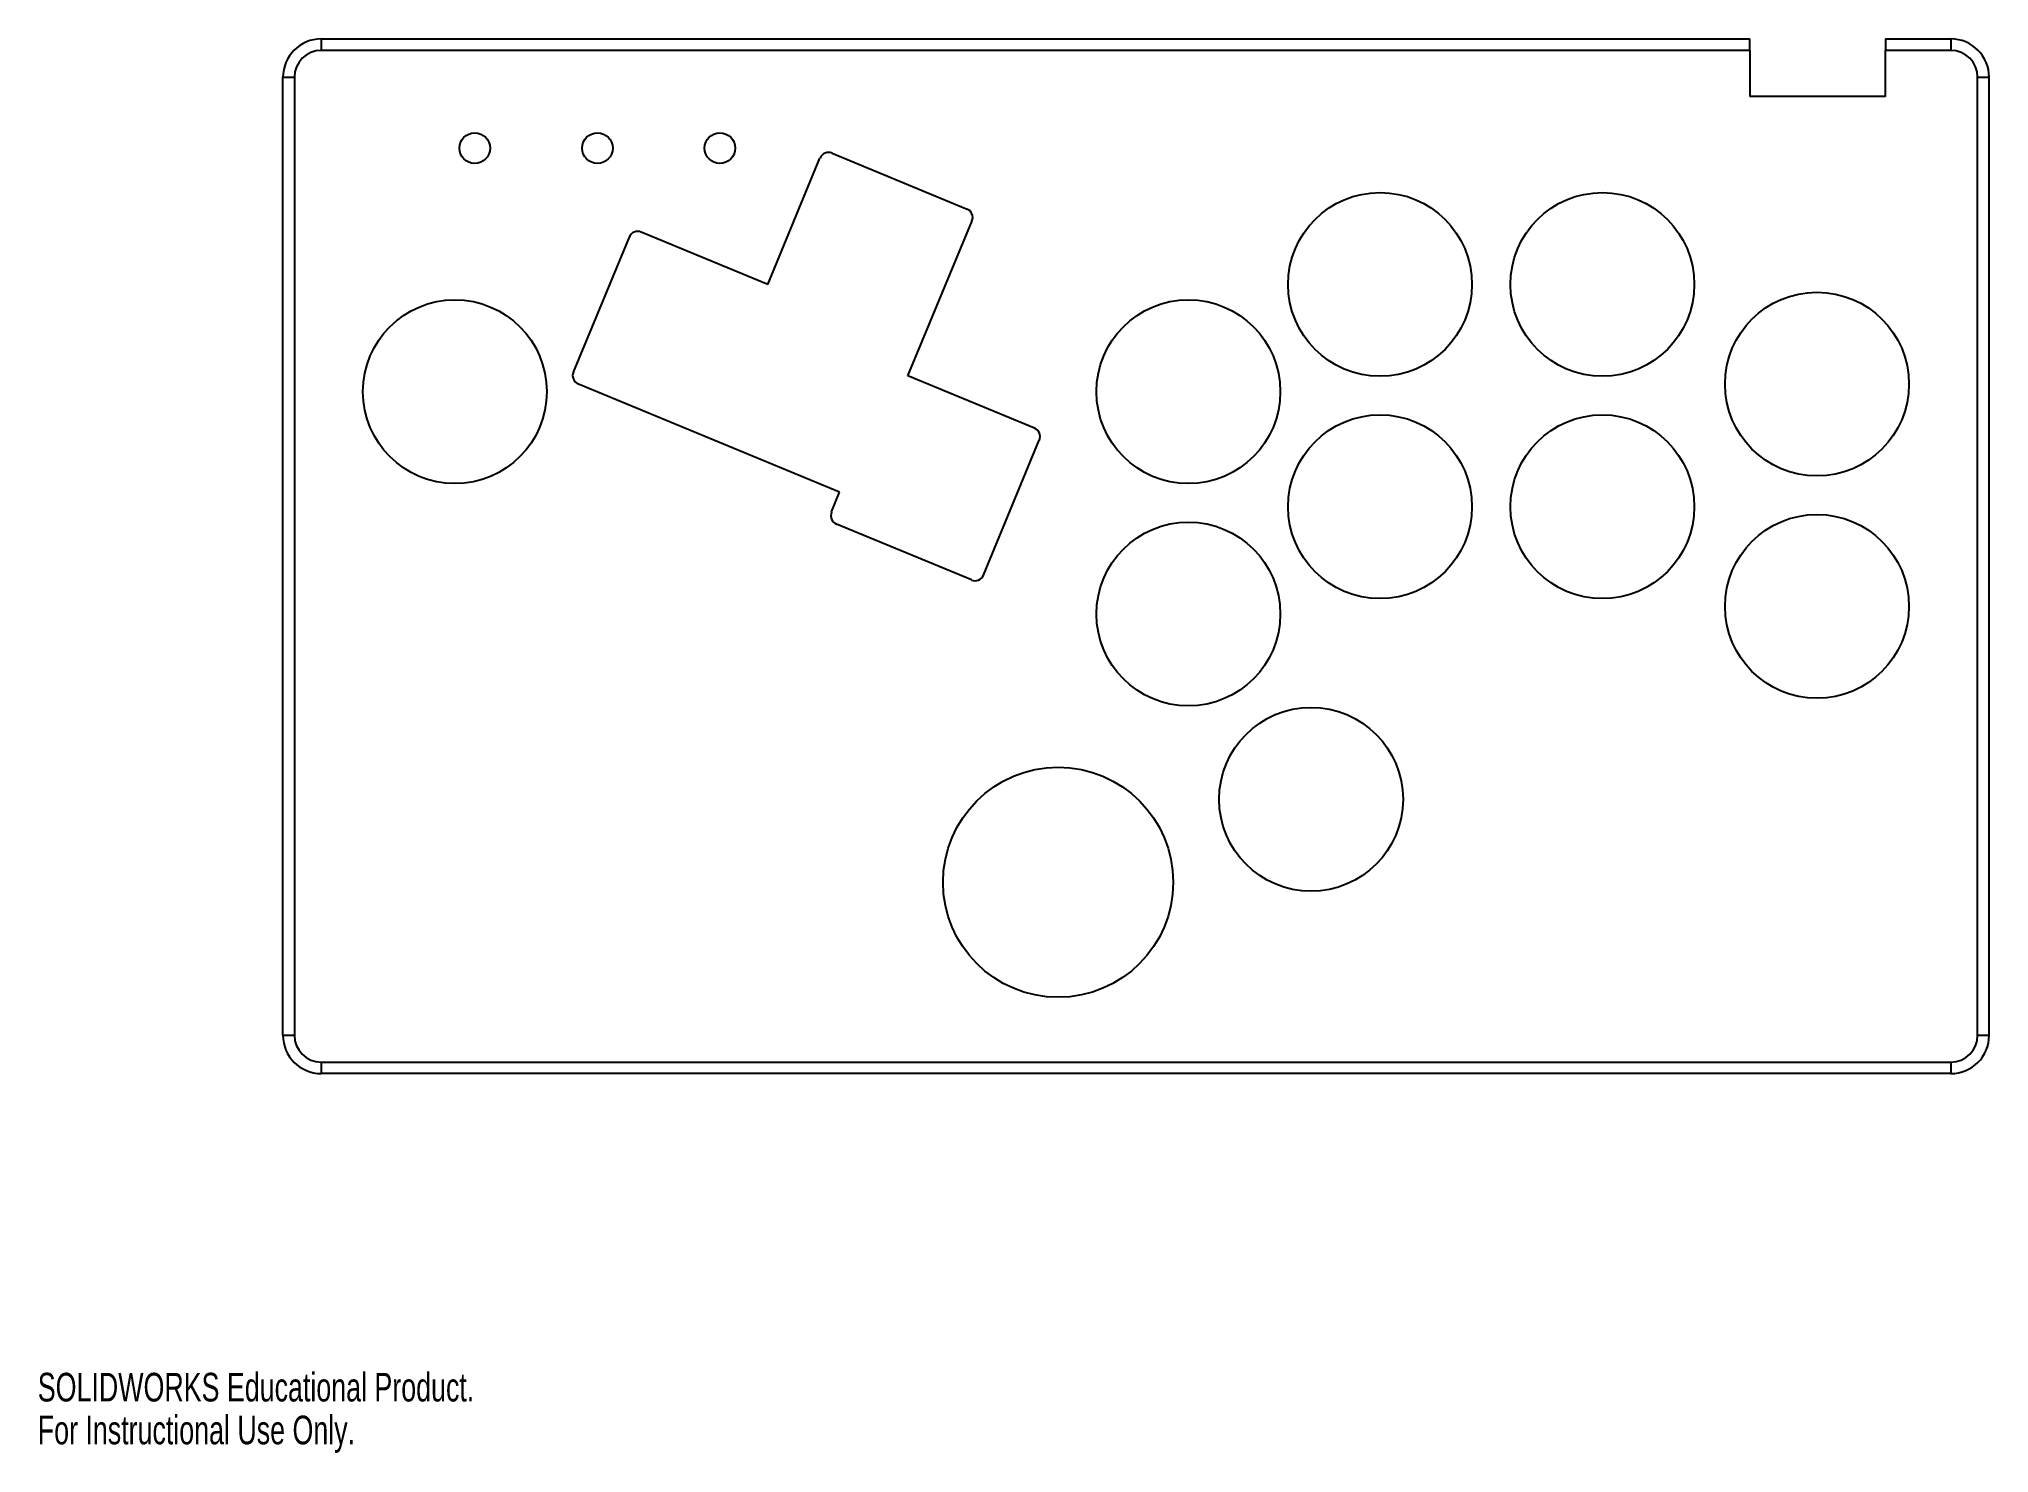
# Model space of a CAD drawing. Header units: inches. Extents: x 0 to 10, y 0 to 7.3.
import ezdxf

# ---------------------------------------------------------------- set-up
doc = ezdxf.new("R2010")
doc.units = ezdxf.units.IN
doc.header["$MEASUREMENT"] = 0
doc.styles.add('SLDTEXTSTYLE0', font='TXT', dxfattribs={"width": 0.7})

msp = doc.modelspace()

# ---------------------------------------------------------------- linework, layer by layer
at = {"color": 7, "linetype": 'Continuous', "lineweight": 25}
for p, q in [((1.456, 7.262), (1.456, 7.203)), ((1.456, 7.262), (8.792, 7.262)), ((8.792, 7.203), (8.792, 7.262)), ((9.489, 7.262), (9.824, 7.262)), ((9.489, 7.262), (9.489, 7.203)), ((9.824, 7.262), (9.824, 7.203)), ((8.792, 7.203), (1.456, 7.203)), ((8.792, 7.203), (8.792, 6.966)), ((9.824, 7.203), (9.489, 7.203)), ((9.489, 6.966), (9.489, 7.203)), ((1.259, 2.144), (1.259, 7.065)), ((1.259, 7.065), (1.318, 7.065)), ((1.318, 7.065), (1.318, 2.144)), ((9.961, 7.065), (10.02, 7.065)), ((9.961, 2.144), (9.961, 7.065)), ((10.02, 7.065), (10.02, 2.144)), ((9.489, 6.966), (8.792, 6.966)), ((3.749, 6.001), (4.017, 6.65)), ((4.079, 6.675), (4.772, 6.388)), ((4.468, 5.532), (4.798, 6.327)), ((2.751, 5.551), (3.038, 6.244)), ((3.749, 6.001), (3.099, 6.27)), ((5.118, 5.263), (4.468, 5.532)), ((4.118, 4.933), (2.776, 5.489)), ((4.856, 4.508), (5.143, 5.201)), ((4.076, 4.832), (4.118, 4.933)), ((4.795, 4.483), (4.102, 4.77)), ((1.259, 2.144), (1.318, 2.144)), ((9.961, 2.144), (10.02, 2.144)), ((1.456, 2.006), (1.456, 1.947)), ((1.456, 2.006), (9.824, 2.006)), ((9.824, 2.006), (9.824, 1.947)), ((9.824, 1.947), (1.456, 1.947))]:
    msp.add_line(p, q, dxfattribs=at)
for centre, radius in [((2.244, 6.701), 0.0787), ((2.874, 6.701), 0.0787), ((3.503, 6.701), 0.0787), ((6.893, 6.001), 0.472), ((8.035, 6.001), 0.472), ((2.142, 5.45), 0.472), ((5.909, 5.45), 0.472), ((9.137, 5.489), 0.472), ((6.893, 4.859), 0.472), ((8.035, 4.859), 0.472), ((9.137, 4.347), 0.472), ((5.909, 4.308), 0.472), ((6.539, 3.356), 0.472), ((5.24, 2.93), 0.591)]:
    msp.add_circle(centre, radius, dxfattribs=at)
for centre, radius, start, end in [((1.456, 7.065), 0.197, 90, 180), ((9.824, 7.065), 0.197, 0, 90), ((1.456, 7.065), 0.138, 90, 180), ((9.824, 7.065), 0.138, 0, 90), ((4.061, 6.632), 0.0472, 67.5, 157.5), ((4.754, 6.345), 0.0472, 337.5, 67.5), ((3.081, 6.226), 0.0472, 67.5, 157.5), ((2.794, 5.533), 0.0472, 157.5, 247.5), ((5.1, 5.219), 0.0472, 337.5, 67.5), ((4.12, 4.813), 0.0472, 157.5, 247.5), ((4.813, 4.526), 0.0472, 247.5, 337.5), ((1.456, 2.144), 0.197, 180, 270), ((1.456, 2.144), 0.138, 180, 270), ((9.824, 2.144), 0.138, 270, 0), ((9.824, 2.144), 0.197, 270, 0)]:
    msp.add_arc(centre, radius, start, end, dxfattribs=at)

# ---------------------------------------------------------------- texts
at = {"color": 7, "linetype": 'Continuous', "char_height": 0.14705, "attachment_point": 1, "style": 'SLDTEXTSTYLE0'}
for s, insert in [('SOLIDWORKS Educational Product.', (0, 0.41)), ('For Instructional Use Only.', (0, 0.19))]:
    msp.add_mtext(s, dxfattribs=dict(at, insert=insert))

doc.saveas('drawing.dxf')
